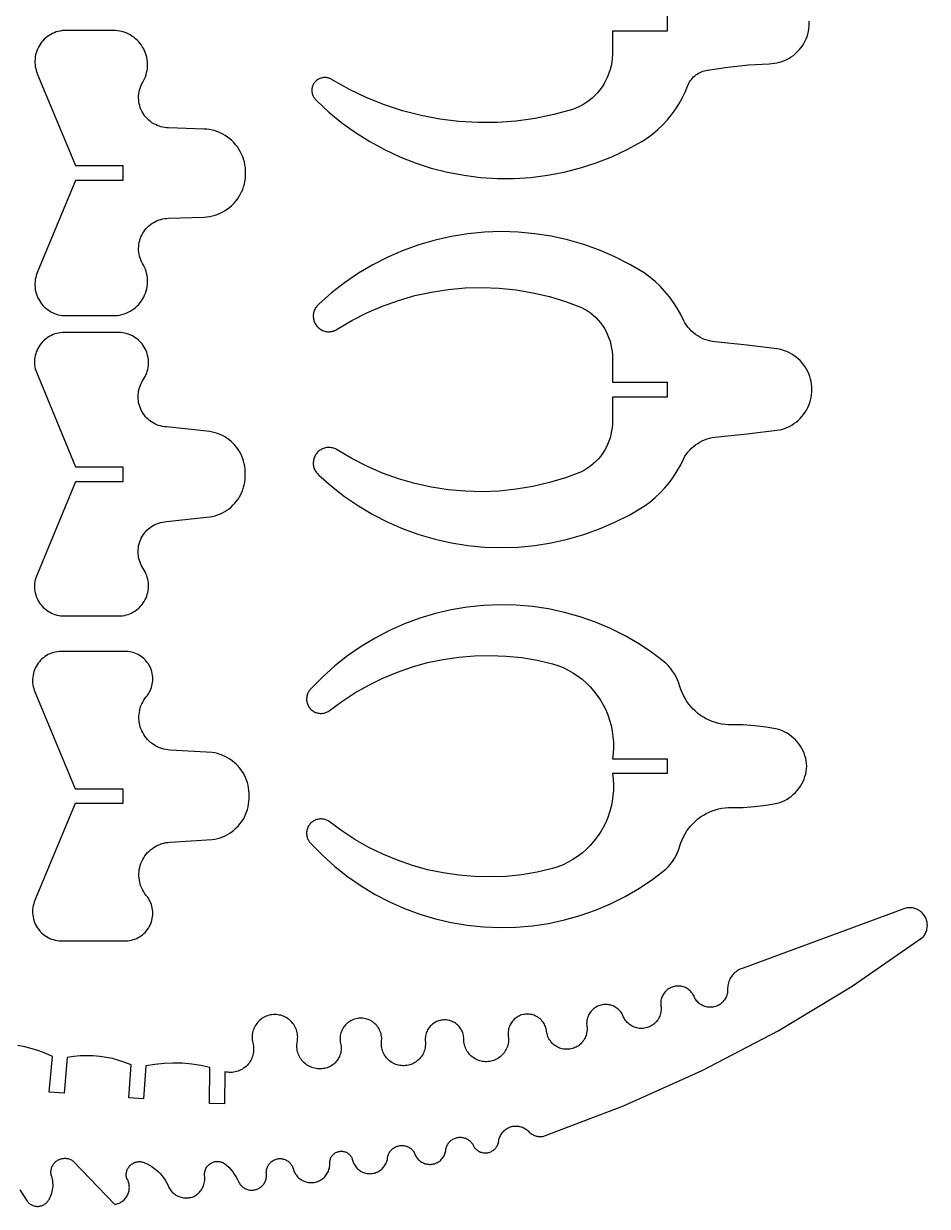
# Model space of a CAD drawing. Extents: x 11 to 463, y 3 to 497.
# Drawn here: x 288.1 to 463, y 3.7 to 232.7 of the extents above; entities that cross this region are included whole.
import ezdxf

# ---------------------------------------------------------------- set-up
doc = ezdxf.new("R2010")
doc.units = 0
doc.layers.add('P7YMWNP7_SVG', color=7, linetype='CONTINUOUS')

msp = doc.modelspace()

# ---------------------------------------------------------------- linework, layer by layer
at = {"layer": 'P7YMWNP7_SVG'}
for points in [[(412.61, 234.08), (412.61, 231.2), (402.02, 231.2), (402.02, 227.4), (402.03, 226.66), (401.99, 225.93), (401.9, 225.2), (401.77, 224.47), (401.59, 223.76), (401.36, 223.06), (401.09, 222.37), (400.78, 221.7), (400.42, 221.06), (400.03, 220.44), (399.6, 219.84), (399.12, 219.27), (398.62, 218.74), (398.08, 218.23), (397.51, 217.77), (396.91, 217.34), (396.29, 216.95), (395.64, 216.6), (394.97, 216.29), (394.28, 216.02), (390.71, 215.04), (387.08, 214.3), (383.41, 213.79), (379.72, 213.52), (376.02, 213.49), (372.32, 213.7), (368.64, 214.15), (365, 214.84), (361.42, 215.76), (357.9, 216.91), (354.46, 218.29), (351.12, 219.89), (347.89, 221.71), (347.76, 221.8), (347.62, 221.89), (347.47, 221.96), (347.32, 222.03), (347.17, 222.09), (347.01, 222.13), (346.85, 222.17), (346.69, 222.2), (346.53, 222.21), (346.37, 222.22), (346.2, 222.21), (346.04, 222.2), (345.88, 222.17), (345.72, 222.13), (345.56, 222.09), (345.41, 222.03), (345.26, 221.96), (345.11, 221.89), (344.97, 221.8), (344.84, 221.71), (344.71, 221.6), (344.59, 221.49), (344.48, 221.37), (344.38, 221.25), (344.28, 221.11), (344.19, 220.98), (344.11, 220.83), (344.04, 220.68), (343.98, 220.53), (343.93, 220.38), (343.9, 220.22), (343.87, 220.06), (343.85, 219.89), (343.84, 219.73), (343.84, 219.57), (343.86, 219.4), (343.88, 219.24), (343.92, 219.08), (343.96, 218.92), (344.02, 218.77), (344.08, 218.62), (344.16, 218.47), (344.24, 218.33), (344.33, 218.2), (344.43, 218.07), (344.54, 217.95), (344.66, 217.83), (344.79, 217.73), (347.16, 215.51), (349.67, 213.45), (352.31, 211.55), (355.05, 209.82), (357.91, 208.26), (360.85, 206.88), (363.87, 205.69), (366.96, 204.7), (370.11, 203.89), (373.3, 203.29), (376.52, 202.89), (379.77, 202.68), (383.01, 202.69), (386.26, 202.89), (389.48, 203.3), (392.67, 203.9), (395.82, 204.71), (398.91, 205.71), (401.93, 206.9), (404.87, 208.28), (407.72, 209.84), (408.79, 210.55), (409.82, 211.32), (410.81, 212.14), (411.74, 213.03), (412.61, 213.97), (413.43, 214.96), (414.19, 216), (414.89, 217.08), (415.52, 218.2), (416.08, 219.36), (416.57, 220.54), (416.69, 220.83), (416.82, 221.1), (416.97, 221.37), (417.14, 221.63), (417.32, 221.87), (417.52, 222.1), (417.73, 222.33), (417.96, 222.53), (418.2, 222.72), (418.45, 222.9), (418.71, 223.06), (418.98, 223.2), (419.26, 223.33), (419.55, 223.43), (419.84, 223.52), (420.14, 223.59), (420.44, 223.64), (424.39, 224.24), (428.37, 224.66), (432.36, 224.9), (432.86, 224.92), (433.37, 224.98), (433.87, 225.06), (434.36, 225.18), (434.84, 225.33), (435.31, 225.51), (435.77, 225.72), (436.22, 225.96), (436.65, 226.23), (437.06, 226.52), (437.45, 226.85), (437.82, 227.19), (438.17, 227.56), (438.49, 227.95), (438.79, 228.36), (439.06, 228.79), (439.3, 229.23), (439.51, 229.69), (439.7, 230.16), (439.85, 230.65), (439.97, 231.14), (440.06, 231.64), (440.12, 232.14), (440.14, 232.64), (440.12, 233.15)], [(287.29, 6.87), (288.74, 4.66), (288.84, 4.53), (288.95, 4.42), (289.07, 4.3), (289.2, 4.2), (289.33, 4.11), (289.47, 4.02), (289.61, 3.94), (289.76, 3.88), (289.91, 3.82), (290.06, 3.77), (290.22, 3.73), (290.38, 3.7), (290.54, 3.69), (290.7, 3.68), (290.87, 3.68), (291.03, 3.69), (291.19, 3.72), (291.35, 3.75), (291.5, 3.8), (291.65, 3.85), (291.8, 3.91), (291.95, 3.99), (292.09, 4.07), (292.22, 4.16), (292.35, 4.26), (292.47, 4.36), (292.59, 4.48), (292.69, 4.6), (292.79, 4.73), (292.88, 4.86), (292.97, 5), (293.04, 5.15), (293.1, 5.3), (293.26, 5.6), (293.39, 5.91), (293.5, 6.23), (293.6, 6.56), (293.67, 6.89), (293.72, 7.23), (293.75, 7.57), (293.75, 7.91), (293.74, 8.25), (293.7, 8.59), (293.64, 8.92), (293.56, 9.25), (293.49, 9.42), (293.44, 9.58), (293.4, 9.75), (293.37, 9.92), (293.35, 10.1), (293.35, 10.27), (293.35, 10.44), (293.36, 10.62), (293.39, 10.79), (293.43, 10.96), (293.48, 11.13), (293.53, 11.29), (293.6, 11.45), (293.68, 11.6), (293.77, 11.75), (293.87, 11.9), (293.98, 12.03), (294.1, 12.16), (294.22, 12.28), (294.35, 12.4), (294.49, 12.5), (294.64, 12.59), (294.79, 12.68), (294.95, 12.75), (295.11, 12.82), (295.27, 12.87), (295.44, 12.92), (295.61, 12.95), (295.79, 12.97), (295.96, 12.98), (296.13, 12.98), (296.31, 12.97), (296.48, 12.94), (296.65, 12.91), (296.82, 12.86), (296.98, 12.81), (297.14, 12.74), (297.3, 12.66), (297.45, 12.58), (297.59, 12.48), (305.7, 4.05), (305.91, 4.09), (306.12, 4.14), (306.32, 4.21), (306.52, 4.29), (306.71, 4.38), (306.9, 4.49), (307.08, 4.6), (307.25, 4.73), (307.42, 4.87), (307.57, 5.02), (307.71, 5.18), (307.85, 5.34), (307.97, 5.52), (308.08, 5.7), (308.18, 5.89), (308.27, 6.08), (308.35, 6.29), (308.41, 6.49), (308.46, 6.7), (308.49, 6.91), (308.51, 7.12), (308.52, 7.34), (308.51, 7.55), (308.5, 7.76), (308.46, 7.98), (308.42, 8.18), (308.36, 8.39), (308.28, 8.59), (308.2, 8.79), (308.1, 8.98), (307.99, 9.16), (307.96, 9.32), (307.93, 9.49), (307.92, 9.65), (307.92, 9.82), (307.92, 9.99), (307.94, 10.15), (307.97, 10.32), (308.01, 10.48), (308.06, 10.63), (308.12, 10.79), (308.19, 10.94), (308.28, 11.09), (308.36, 11.23), (308.46, 11.36), (308.57, 11.49), (308.69, 11.61), (308.81, 11.72), (308.94, 11.82), (309.07, 11.92), (309.22, 12), (309.36, 12.08), (309.52, 12.15), (309.67, 12.2), (309.83, 12.25), (309.99, 12.29), (310.16, 12.31), (310.32, 12.33), (310.49, 12.33), (310.66, 12.33), (310.82, 12.31), (310.99, 12.28), (311.15, 12.24), (311.31, 12.19), (311.46, 12.13), (311.94, 11.91), (312.41, 11.66), (312.86, 11.38), (313.29, 11.08), (313.7, 10.75), (314.1, 10.4), (314.47, 10.02), (314.82, 9.62), (315.14, 9.2), (315.43, 8.76), (315.7, 8.31), (315.95, 7.84), (316.16, 7.35), (316.28, 7.14), (316.41, 6.94), (316.55, 6.74), (316.7, 6.56), (316.87, 6.39), (317.05, 6.22), (317.23, 6.07), (317.43, 5.93), (317.63, 5.81), (317.85, 5.69), (318.07, 5.59), (318.29, 5.51), (318.52, 5.44), (318.76, 5.38), (318.99, 5.34), (319.23, 5.31), (319.47, 5.3), (319.71, 5.31), (319.95, 5.33), (320.19, 5.36), (320.43, 5.41), (320.66, 5.48), (320.89, 5.55), (321.11, 5.65), (321.32, 5.78), (321.53, 5.92), (321.72, 6.07), (321.91, 6.24), (322.08, 6.42), (322.24, 6.61), (322.39, 6.8), (322.53, 7.01), (322.66, 7.23), (322.77, 7.45), (322.86, 7.68), (322.95, 7.92), (323.01, 8.16), (323.06, 8.4), (323.1, 8.65), (323.12, 8.89), (323.13, 9.14), (323.12, 9.39), (323.09, 9.64), (323.08, 9.8), (323.08, 9.96), (323.09, 10.12), (323.11, 10.27), (323.14, 10.43), (323.18, 10.58), (323.23, 10.74), (323.28, 10.88), (323.35, 11.03), (323.43, 11.17), (323.52, 11.3), (323.61, 11.43), (323.71, 11.55), (323.82, 11.67), (323.94, 11.77), (324.06, 11.87), (324.2, 11.97), (324.33, 12.05), (324.47, 12.12), (324.62, 12.19), (324.77, 12.24), (324.92, 12.29), (325.07, 12.33), (325.23, 12.35), (325.39, 12.37), (325.55, 12.38), (325.71, 12.37), (325.87, 12.36), (326.02, 12.33), (326.18, 12.3), (326.33, 12.25), (326.48, 12.2), (326.63, 12.14), (326.77, 12.06), (326.91, 11.98), (327.34, 11.62), (327.75, 11.24), (328.14, 10.83), (328.5, 10.4), (328.83, 9.94), (329.13, 9.47), (329.39, 8.98), (329.63, 8.47), (329.71, 8.3), (329.81, 8.14), (329.91, 7.99), (330.03, 7.84), (330.15, 7.7), (330.28, 7.57), (330.42, 7.45), (330.57, 7.33), (330.72, 7.23), (330.88, 7.14), (331.05, 7.06), (331.22, 6.99), (331.4, 6.93), (331.58, 6.88), (331.76, 6.84), (331.95, 6.82), (332.13, 6.81), (332.32, 6.81), (332.5, 6.82), (332.69, 6.85), (332.87, 6.88), (333.05, 6.93), (333.22, 6.99), (333.4, 7.06), (333.56, 7.14), (333.72, 7.24), (333.88, 7.34), (334.02, 7.45), (334.16, 7.57), (334.3, 7.71), (334.42, 7.84), (334.53, 7.99), (334.64, 8.15), (334.73, 8.31), (334.81, 8.47), (334.88, 8.64), (334.94, 8.82), (334.99, 9), (335.03, 9.18), (335.05, 9.37), (335.07, 9.55), (335.07, 9.74), (335.05, 9.92), (335.04, 10.09), (335.03, 10.26), (335.04, 10.44), (335.05, 10.61), (335.08, 10.78), (335.12, 10.94), (335.17, 11.11), (335.23, 11.27), (335.3, 11.43), (335.38, 11.58), (335.47, 11.72), (335.57, 11.87), (335.67, 12), (335.79, 12.12), (335.91, 12.24), (336.05, 12.35), (336.19, 12.45), (336.33, 12.55), (336.48, 12.63), (336.64, 12.7), (336.8, 12.76), (336.96, 12.82), (337.13, 12.86), (337.3, 12.89), (337.47, 12.91), (337.64, 12.91), (337.81, 12.91), (337.98, 12.9), (338.15, 12.87), (338.32, 12.83), (338.48, 12.79), (338.65, 12.73), (338.8, 12.66), (338.96, 12.58), (339.1, 12.49), (339.24, 12.4), (339.38, 12.29), (339.51, 12.17), (339.63, 12.05), (339.74, 11.92), (339.84, 11.78), (339.93, 11.64), (340.02, 11.49), (340.09, 11.33), (340.16, 11.17), (340.21, 11.01), (340.27, 10.79), (340.35, 10.57), (340.44, 10.35), (340.55, 10.14), (340.67, 9.94), (340.8, 9.75), (340.95, 9.56), (341.1, 9.39), (341.27, 9.23), (341.45, 9.07), (341.63, 8.93), (341.83, 8.8), (342.03, 8.69), (342.24, 8.59), (342.46, 8.5), (342.68, 8.42), (342.91, 8.36), (343.14, 8.32), (343.37, 8.29), (343.6, 8.27), (343.84, 8.27), (344.07, 8.29), (344.3, 8.32), (344.53, 8.37), (344.76, 8.43), (344.98, 8.5), (345.2, 8.59), (345.41, 8.69), (345.61, 8.81), (345.81, 8.94), (345.99, 9.08), (346.17, 9.23), (346.34, 9.4), (346.5, 9.57), (346.64, 9.76), (346.77, 9.95), (346.89, 10.15), (347, 10.36), (347.09, 10.58), (347.16, 10.8), (347.23, 11.02), (347.28, 11.25), (347.31, 11.49), (347.33, 11.72), (347.33, 11.95), (347.32, 12.1), (347.33, 12.24), (347.34, 12.38), (347.36, 12.53), (347.39, 12.67), (347.43, 12.81), (347.48, 12.94), (347.54, 13.07), (347.6, 13.2), (347.68, 13.33), (347.76, 13.45), (347.85, 13.56), (347.95, 13.67), (348.05, 13.77), (348.16, 13.86), (348.27, 13.95), (348.39, 14.03), (348.52, 14.1), (348.65, 14.16), (348.78, 14.21), (348.92, 14.26), (349.06, 14.29), (349.2, 14.32), (349.35, 14.34), (349.49, 14.35), (349.63, 14.35), (349.78, 14.34), (349.92, 14.32), (350.06, 14.29), (350.2, 14.25), (350.34, 14.21), (350.47, 14.15), (350.6, 14.09), (350.72, 14.01), (350.84, 13.93), (350.96, 13.85), (351.07, 13.75), (351.17, 13.65), (351.27, 13.54), (351.35, 13.43), (351.43, 13.31), (351.51, 13.18), (351.57, 13.05), (351.63, 12.92), (351.67, 12.78), (351.71, 12.65), (351.77, 12.43), (351.84, 12.22), (351.93, 12.02), (352.03, 11.82), (352.14, 11.63), (352.27, 11.44), (352.4, 11.27), (352.55, 11.1), (352.7, 10.94), (352.87, 10.79), (353.05, 10.66), (353.23, 10.53), (353.42, 10.42), (353.62, 10.32), (353.82, 10.24), (354.03, 10.16), (354.25, 10.1), (354.47, 10.06), (354.69, 10.02), (354.91, 10.01), (355.13, 10), (355.35, 10.01), (355.57, 10.04), (355.79, 10.08), (356.01, 10.13), (356.22, 10.2), (356.42, 10.28), (356.63, 10.37), (356.82, 10.48), (357.01, 10.6), (357.19, 10.73), (357.36, 10.87), (357.52, 11.02), (357.67, 11.18), (357.81, 11.35), (357.94, 11.53), (358.06, 11.72), (358.17, 11.92), (358.26, 12.12), (358.34, 12.33), (358.41, 12.54), (358.46, 12.76), (358.5, 12.97), (358.52, 13.19), (358.56, 13.37), (358.61, 13.55), (358.67, 13.72), (358.74, 13.88), (358.83, 14.04), (358.92, 14.2), (359.03, 14.35), (359.14, 14.49), (359.26, 14.62), (359.39, 14.75), (359.53, 14.87), (359.68, 14.97), (359.83, 15.07), (359.99, 15.16), (360.15, 15.24), (360.32, 15.3), (360.49, 15.36), (360.67, 15.4), (360.85, 15.44), (361.03, 15.46), (361.21, 15.47), (361.39, 15.46), (361.57, 15.45), (361.75, 15.42), (361.93, 15.38), (362.1, 15.33), (362.27, 15.27), (362.44, 15.2), (362.6, 15.12), (362.76, 15.02), (362.91, 14.92), (363.05, 14.81), (363.18, 14.69), (363.31, 14.56), (363.43, 14.42), (363.54, 14.28), (363.64, 14.12), (363.72, 13.97), (363.79, 13.77), (363.87, 13.59), (363.96, 13.41), (364.07, 13.24), (364.18, 13.07), (364.31, 12.91), (364.44, 12.76), (364.59, 12.62), (364.74, 12.49), (364.9, 12.37), (365.07, 12.26), (365.25, 12.16), (365.43, 12.07), (365.62, 11.99), (365.81, 11.93), (366.01, 11.88), (366.2, 11.84), (366.41, 11.82), (366.61, 11.81), (366.81, 11.81), (367.01, 11.82), (367.21, 11.85), (367.41, 11.89), (367.6, 11.94), (367.8, 12.01), (367.98, 12.09), (368.16, 12.18), (368.34, 12.28), (368.5, 12.39), (368.66, 12.52), (368.82, 12.65), (368.96, 12.79), (369.09, 12.95), (369.21, 13.11), (369.33, 13.28), (369.43, 13.45), (369.52, 13.63), (369.59, 13.82), (369.66, 14.01), (369.71, 14.21), (369.75, 14.4), (369.78, 14.6), (369.79, 14.81), (369.83, 14.98), (369.89, 15.16), (369.95, 15.33), (370.03, 15.49), (370.12, 15.66), (370.22, 15.81), (370.32, 15.96), (370.44, 16.1), (370.57, 16.23), (370.7, 16.36), (370.84, 16.47), (370.99, 16.58), (371.15, 16.68), (371.31, 16.76), (371.48, 16.84), (371.65, 16.9), (371.82, 16.96), (372, 17), (372.18, 17.03), (372.36, 17.05), (372.55, 17.05), (372.73, 17.05), (372.91, 17.03), (373.09, 17), (373.27, 16.96), (373.45, 16.91), (373.62, 16.85), (373.79, 16.78), (373.95, 16.69), (374.11, 16.6), (374.26, 16.49), (374.4, 16.38), (374.54, 16.26), (374.66, 16.12), (374.78, 15.99), (374.89, 15.84), (374.99, 15.69), (375.06, 15.53), (375.13, 15.38), (375.22, 15.23), (375.31, 15.1), (375.42, 14.96), (375.53, 14.84), (375.65, 14.72), (375.78, 14.61), (375.91, 14.51), (376.05, 14.41), (376.2, 14.33), (376.35, 14.26), (376.51, 14.19), (376.67, 14.14), (376.83, 14.09), (376.99, 14.06), (377.16, 14.04), (377.33, 14.02), (377.5, 14.02), (377.67, 14.03), (377.83, 14.06), (378, 14.09), (378.16, 14.13), (378.32, 14.18), (378.48, 14.24), (378.63, 14.32), (378.78, 14.4), (378.92, 14.49), (379.06, 14.59), (379.18, 14.7), (379.31, 14.82), (379.42, 14.94), (379.53, 15.07), (379.62, 15.21), (379.71, 15.35), (379.79, 15.5), (379.86, 15.66), (379.92, 15.81), (379.96, 15.98), (380, 16.14), (380.03, 16.36), (380.07, 16.58), (380.12, 16.79), (380.19, 17), (380.27, 17.2), (380.37, 17.4), (380.47, 17.59), (380.59, 17.78), (380.72, 17.96), (380.87, 18.12), (381.02, 18.28), (381.18, 18.43), (381.36, 18.57), (381.54, 18.69), (381.73, 18.8), (381.92, 18.91), (382.13, 18.99), (382.33, 19.07), (382.54, 19.13), (382.76, 19.17), (382.98, 19.21), (383.2, 19.23), (383.42, 19.23), (383.64, 19.22), (383.86, 19.19), (384.07, 19.15), (384.29, 19.1), (384.5, 19.04), (384.7, 18.95), (384.9, 18.86), (385.09, 18.75), (385.28, 18.64), (385.46, 18.51), (385.63, 18.36), (385.79, 18.21), (385.93, 18.05), (386.09, 17.92), (386.25, 17.79), (386.41, 17.68), (386.59, 17.58), (386.77, 17.49), (386.96, 17.41), (387.15, 17.34), (387.34, 17.28), (387.54, 17.24), (387.74, 17.21), (387.94, 17.19), (388.14, 17.19), (388.35, 17.19), (388.55, 17.21), (404.15, 23.11), (419.37, 29.95), (434.14, 37.69), (448.42, 46.33), (462.14, 55.82), (462.28, 55.99), (462.41, 56.16), (462.52, 56.35), (462.63, 56.54), (462.72, 56.74), (462.8, 56.95), (462.86, 57.16), (462.91, 57.37), (462.95, 57.59), (462.98, 57.81), (462.99, 58.03), (462.98, 58.25), (462.96, 58.47), (462.93, 58.68), (462.89, 58.9), (462.83, 59.11), (462.75, 59.32), (462.67, 59.52), (462.57, 59.72), (462.45, 59.91), (462.33, 60.09), (462.2, 60.26), (462.05, 60.43), (461.89, 60.58), (461.73, 60.72), (461.55, 60.86), (461.37, 60.98), (461.18, 61.09), (460.98, 61.19), (460.78, 61.27), (460.57, 61.34), (460.36, 61.4), (460.14, 61.45), (459.93, 61.48), (459.71, 61.49), (459.49, 61.5), (459.27, 61.48), (459.05, 61.46), (458.83, 61.42), (458.62, 61.36), (458.41, 61.3), (427.36, 49.82), (427.11, 49.74), (426.86, 49.64), (426.62, 49.53), (426.39, 49.4), (426.17, 49.26), (425.95, 49.11), (425.75, 48.94), (425.56, 48.76), (425.38, 48.57), (425.21, 48.36), (425.05, 48.15), (424.91, 47.93), (424.78, 47.7), (424.67, 47.46), (424.58, 47.21), (424.49, 46.96), (424.43, 46.71), (424.38, 46.45), (424.35, 46.19), (424.33, 45.92), (424.33, 45.66), (424.33, 45.44), (424.31, 45.22), (424.28, 45.01), (424.24, 44.79), (424.18, 44.58), (424.11, 44.38), (424.02, 44.17), (423.92, 43.98), (423.81, 43.79), (423.69, 43.61), (423.56, 43.44), (423.41, 43.27), (423.26, 43.12), (423.09, 42.98), (422.92, 42.84), (422.74, 42.72), (422.55, 42.61), (422.35, 42.52), (422.15, 42.43), (421.95, 42.36), (421.73, 42.31), (421.52, 42.26), (421.3, 42.23), (421.09, 42.22), (420.87, 42.22), (420.65, 42.23), (420.43, 42.26), (420.22, 42.3), (420.01, 42.35), (419.8, 42.42), (419.6, 42.5), (419.4, 42.6), (419.21, 42.7), (419.03, 42.82), (418.85, 42.95), (418.69, 43.09), (418.53, 43.25), (418.38, 43.41), (418.25, 43.58), (418.12, 43.76), (418.01, 43.95), (417.91, 44.14), (417.82, 44.34), (417.73, 44.54), (417.62, 44.73), (417.5, 44.91), (417.36, 45.08), (417.22, 45.25), (417.06, 45.41), (416.9, 45.55), (416.73, 45.69), (416.54, 45.81), (416.36, 45.92), (416.16, 46.02), (415.96, 46.1), (415.75, 46.17), (415.54, 46.23), (415.32, 46.28), (415.11, 46.31), (414.89, 46.32), (414.67, 46.33), (414.45, 46.31), (414.23, 46.29), (414.01, 46.25), (413.8, 46.19), (413.59, 46.12), (413.39, 46.04), (413.19, 45.95), (413, 45.84), (412.82, 45.72), (412.64, 45.59), (412.47, 45.44), (412.32, 45.29), (412.17, 45.13), (412.03, 44.95), (411.91, 44.77), (411.8, 44.58), (411.7, 44.39), (411.61, 44.19), (411.54, 43.98), (411.48, 43.77), (411.43, 43.55), (411.4, 43.34), (411.38, 43.12), (411.38, 42.9), (411.39, 42.68), (411.42, 42.46), (411.44, 42.22), (411.45, 41.97), (411.45, 41.72), (411.43, 41.48), (411.39, 41.24), (411.34, 41), (411.27, 40.76), (411.19, 40.53), (411.09, 40.3), (410.98, 40.08), (410.85, 39.87), (410.71, 39.67), (410.56, 39.48), (410.39, 39.29), (410.22, 39.12), (410.03, 38.96), (409.83, 38.81), (409.63, 38.68), (409.41, 38.56), (409.19, 38.45), (408.96, 38.35), (408.73, 38.28), (408.49, 38.21), (408.25, 38.17), (408.01, 38.14), (407.76, 38.12), (407.52, 38.12), (407.27, 38.14), (407.03, 38.17), (406.78, 38.22), (406.55, 38.28), (406.31, 38.36), (406.09, 38.45), (405.86, 38.56), (405.65, 38.68), (405.44, 38.81), (405.25, 38.96), (405.06, 39.12), (404.89, 39.3), (404.72, 39.48), (404.57, 39.67), (404.43, 39.88), (404.3, 40.09), (404.19, 40.31), (404.11, 40.53), (404.01, 40.74), (403.89, 40.95), (403.77, 41.15), (403.63, 41.34), (403.48, 41.52), (403.31, 41.69), (403.14, 41.85), (402.96, 42), (402.77, 42.14), (402.57, 42.26), (402.36, 42.37), (402.14, 42.47), (401.92, 42.56), (401.7, 42.63), (401.47, 42.68), (401.23, 42.72), (401, 42.75), (400.76, 42.76), (400.53, 42.75), (400.29, 42.73), (400.06, 42.7), (399.83, 42.65), (399.6, 42.58), (399.38, 42.5), (399.16, 42.41), (398.95, 42.3), (398.75, 42.18), (398.55, 42.05), (398.37, 41.9), (398.19, 41.75), (398.02, 41.58), (397.87, 41.4), (397.73, 41.21), (397.6, 41.02), (397.48, 40.81), (397.37, 40.6), (397.28, 40.38), (397.21, 40.16), (397.14, 39.93), (397.1, 39.7), (397.06, 39.47), (397.05, 39.23), (397.04, 39), (397.06, 38.76), (397.08, 38.53), (397.11, 38.27), (397.12, 38.02), (397.11, 37.77), (397.08, 37.51), (397.04, 37.26), (396.99, 37.02), (396.92, 36.77), (396.83, 36.54), (396.73, 36.31), (396.61, 36.08), (396.48, 35.86), (396.33, 35.66), (396.18, 35.46), (396, 35.27), (395.82, 35.1), (395.63, 34.93), (395.43, 34.78), (395.21, 34.64), (394.99, 34.52), (394.76, 34.41), (394.53, 34.32), (394.29, 34.24), (394.04, 34.17), (393.79, 34.13), (393.54, 34.1), (393.29, 34.08), (393.04, 34.08), (392.78, 34.1), (392.53, 34.13), (392.28, 34.18), (392.04, 34.25), (391.8, 34.33), (391.57, 34.43), (391.34, 34.54), (391.12, 34.66), (390.91, 34.8), (390.71, 34.96), (390.51, 35.12), (390.33, 35.3), (390.17, 35.49), (390.01, 35.69), (389.87, 35.9), (389.74, 36.11), (389.62, 36.34), (389.52, 36.57), (389.44, 36.81), (389.37, 37.06), (389.31, 37.3), (389.28, 37.55), (389.24, 37.79), (389.19, 38.03), (389.13, 38.27), (389.05, 38.5), (388.96, 38.72), (388.85, 38.94), (388.72, 39.15), (388.59, 39.35), (388.44, 39.54), (388.28, 39.72), (388.11, 39.89), (387.92, 40.05), (387.73, 40.2), (387.53, 40.34), (387.32, 40.46), (387.1, 40.56), (386.87, 40.66), (386.64, 40.73), (386.41, 40.8), (386.17, 40.84), (385.93, 40.87), (385.69, 40.89), (385.44, 40.89), (385.2, 40.87), (384.96, 40.84), (384.72, 40.8), (384.49, 40.73), (384.25, 40.66), (384.03, 40.56), (383.81, 40.46), (383.6, 40.33), (383.4, 40.2), (383.21, 40.05), (383.02, 39.89), (382.85, 39.72), (382.69, 39.54), (382.54, 39.35), (382.4, 39.15), (382.28, 38.94), (382.17, 38.72), (382.08, 38.49), (382, 38.27), (381.93, 38.03), (381.89, 37.79), (381.85, 37.55), (381.83, 37.31), (381.83, 37.07), (381.84, 36.82), (381.87, 36.58), (381.9, 36.3), (381.91, 36.03), (381.91, 35.75), (381.88, 35.47), (381.84, 35.19), (381.78, 34.92), (381.7, 34.65), (381.6, 34.39), (381.49, 34.14), (381.36, 33.89), (381.22, 33.65), (381.06, 33.42), (380.89, 33.2), (380.7, 32.99), (380.5, 32.8), (380.29, 32.62), (380.06, 32.45), (379.83, 32.3), (379.59, 32.16), (379.33, 32.04), (379.08, 31.94), (378.81, 31.85), (378.54, 31.78), (378.27, 31.73), (377.99, 31.69), (377.71, 31.68), (377.43, 31.68), (377.15, 31.69), (376.88, 31.73), (376.6, 31.79), (376.33, 31.86), (376.07, 31.95), (375.81, 32.06), (375.56, 32.18), (375.32, 32.32), (375.09, 32.47), (374.86, 32.64), (374.65, 32.82), (374.45, 33.02), (374.27, 33.23), (374.1, 33.45), (373.94, 33.68), (373.8, 33.92), (373.67, 34.17), (373.56, 34.42), (373.47, 34.69), (373.39, 34.96), (373.33, 35.23), (373.29, 35.5), (373.27, 35.78), (373.27, 36.06), (373.26, 36.3), (373.23, 36.54), (373.19, 36.78), (373.14, 37.01), (373.07, 37.24), (372.98, 37.46), (372.88, 37.68), (372.77, 37.89), (372.65, 38.1), (372.51, 38.29), (372.36, 38.48), (372.19, 38.66), (372.02, 38.82), (371.84, 38.98), (371.64, 39.12), (371.44, 39.25), (371.23, 39.36), (371.02, 39.46), (370.79, 39.55), (370.56, 39.63), (370.33, 39.69), (370.1, 39.73), (369.86, 39.76), (369.62, 39.77), (369.38, 39.77), (369.14, 39.75), (368.9, 39.72), (368.67, 39.67), (368.44, 39.61), (368.21, 39.53), (367.99, 39.44), (367.77, 39.33), (367.56, 39.21), (367.37, 39.08), (367.17, 38.94), (366.99, 38.78), (366.82, 38.61), (366.66, 38.43), (366.52, 38.24), (366.38, 38.04), (366.26, 37.84), (366.15, 37.62), (366.05, 37.4), (365.97, 37.18), (365.91, 36.95), (365.86, 36.71), (365.82, 36.48), (365.8, 36.24), (365.79, 36), (365.8, 35.76), (365.83, 35.48), (365.84, 35.21), (365.84, 34.93), (365.81, 34.66), (365.77, 34.39), (365.71, 34.12), (365.64, 33.85), (365.55, 33.6), (365.44, 33.34), (365.31, 33.1), (365.17, 32.86), (365.01, 32.64), (364.84, 32.42), (364.66, 32.21), (364.46, 32.02), (364.25, 31.84), (364.03, 31.68), (363.8, 31.53), (363.56, 31.39), (363.32, 31.27), (363.06, 31.17), (362.8, 31.08), (362.53, 31.01), (362.26, 30.95), (361.99, 30.92), (361.72, 30.9), (361.44, 30.9), (361.17, 30.92), (360.89, 30.95), (360.62, 31.01), (360.36, 31.08), (360.1, 31.16), (359.84, 31.27), (359.59, 31.39), (359.35, 31.52), (359.12, 31.67), (358.9, 31.84), (358.69, 32.02), (358.5, 32.21), (358.31, 32.42), (358.14, 32.63), (357.99, 32.86), (357.85, 33.1), (357.72, 33.34), (357.61, 33.59), (357.52, 33.85), (357.44, 34.12), (357.38, 34.38), (357.34, 34.66), (357.32, 34.93), (357.31, 35.21), (357.32, 35.48), (357.35, 35.76), (357.36, 36.02), (357.36, 36.28), (357.33, 36.54), (357.29, 36.8), (357.24, 37.05), (357.17, 37.3), (357.08, 37.55), (356.97, 37.79), (356.86, 38.02), (356.72, 38.25), (356.57, 38.46), (356.41, 38.67), (356.24, 38.86), (356.05, 39.04), (355.85, 39.21), (355.64, 39.37), (355.42, 39.51), (355.19, 39.64), (354.96, 39.76), (354.72, 39.85), (354.47, 39.93), (354.21, 40), (353.96, 40.05), (353.7, 40.08), (353.44, 40.1), (353.17, 40.1), (352.91, 40.08), (352.65, 40.04), (352.4, 39.99), (352.15, 39.92), (351.9, 39.84), (351.66, 39.74), (351.42, 39.62), (351.2, 39.49), (350.98, 39.35), (350.77, 39.19), (350.58, 39.01), (350.39, 38.83), (350.22, 38.63), (350.06, 38.43), (349.91, 38.21), (349.78, 37.98), (349.66, 37.75), (349.56, 37.51), (349.48, 37.26), (349.41, 37.01), (349.35, 36.75), (349.32, 36.49), (349.3, 36.23), (349.3, 35.97), (349.31, 35.71), (349.34, 35.45), (349.41, 35.21), (349.46, 34.95), (349.5, 34.7), (349.52, 34.45), (349.52, 34.19), (349.5, 33.93), (349.47, 33.68), (349.43, 33.43), (349.36, 33.18), (349.29, 32.94), (349.19, 32.7), (349.08, 32.47), (348.96, 32.24), (348.82, 32.03), (348.67, 31.82), (348.5, 31.63), (348.33, 31.44), (348.14, 31.27), (347.94, 31.11), (347.73, 30.96), (347.51, 30.83), (347.28, 30.71), (347.05, 30.6), (346.81, 30.51), (346.56, 30.44), (346.31, 30.38), (346.06, 30.34), (345.81, 30.32), (345.52, 30.3), (345.24, 30.3), (344.95, 30.32), (344.67, 30.35), (344.39, 30.4), (344.11, 30.48), (343.84, 30.57), (343.58, 30.67), (343.32, 30.8), (343.07, 30.94), (342.83, 31.09), (342.61, 31.26), (342.39, 31.45), (342.19, 31.65), (341.99, 31.86), (341.82, 32.08), (341.65, 32.31), (341.51, 32.56), (341.38, 32.81), (341.26, 33.07), (341.17, 33.34), (341.09, 33.61), (341.02, 33.89), (340.98, 34.17), (340.96, 34.46), (340.95, 34.74), (340.96, 35.03), (340.99, 35.31), (341.04, 35.59), (341.08, 35.88), (341.1, 36.16), (341.11, 36.45), (341.1, 36.73), (341.06, 37.02), (341.01, 37.3), (340.95, 37.58), (340.86, 37.85), (340.76, 38.12), (340.64, 38.38), (340.5, 38.63), (340.35, 38.87), (340.18, 39.1), (339.99, 39.32), (339.8, 39.53), (339.59, 39.73), (339.36, 39.91), (339.13, 40.07), (338.89, 40.22), (338.63, 40.36), (338.37, 40.48), (338.1, 40.58), (337.83, 40.66), (337.55, 40.72), (337.27, 40.77), (336.98, 40.8), (336.7, 40.81), (336.41, 40.8), (336.13, 40.77), (335.84, 40.73), (335.56, 40.66), (335.29, 40.58), (335.02, 40.48), (334.76, 40.36), (334.51, 40.23), (334.26, 40.08), (334.03, 39.92), (333.8, 39.74), (333.59, 39.54), (333.4, 39.33), (333.21, 39.11), (333.04, 38.88), (332.89, 38.64), (332.75, 38.39), (332.63, 38.13), (332.53, 37.86), (332.44, 37.59), (332.37, 37.31), (332.32, 37.03), (332.29, 36.75), (332.27, 36.46), (332.28, 36.17), (332.3, 35.89), (332.34, 35.61), (332.4, 35.33), (332.47, 35.04), (332.53, 34.75), (332.56, 34.46), (332.57, 34.16), (332.57, 33.87), (332.55, 33.58), (332.5, 33.29), (332.44, 33), (332.36, 32.72), (332.26, 32.44), (332.14, 32.17), (332.01, 31.91), (331.86, 31.66), (331.69, 31.41), (331.51, 31.18), (331.31, 30.97), (331.1, 30.76), (330.87, 30.57), (330.64, 30.4), (330.39, 30.24), (330.13, 30.09), (329.87, 29.97), (329.59, 29.86), (329.31, 29.77), (329.03, 29.7), (328.74, 29.65), (328.45, 29.61), (328.15, 29.6), (327.86, 29.6), (327.57, 29.63), (327.28, 29.67), (326.99, 29.73), (326.93, 23.55), (324.05, 23.58), (324.11, 30.58), (322.36, 30.95), (320.59, 31.22), (318.82, 31.37), (317.03, 31.41), (315.25, 31.33), (313.47, 31.15), (311.71, 30.85), (311.26, 24.49), (308.39, 24.69), (308.84, 31.06), (307.67, 31.53), (306.47, 31.94), (305.26, 32.27), (304.02, 32.52), (302.78, 32.71), (301.52, 32.81), (300.26, 32.84), (299, 32.8), (297.75, 32.68), (296.5, 32.48), (295.87, 25.57), (292.99, 25.8), (293.63, 32.71), (292.34, 33.28), (291.02, 33.78), (289.68, 34.2), (288.31, 34.53), (286.93, 34.79)]]:
    msp.add_lwpolyline(points, dxfattribs=at)
for points in [[(324.59, 195.44), (325.11, 195.58), (325.62, 195.76), (326.12, 195.97), (326.6, 196.21), (327.07, 196.48), (327.52, 196.78), (327.95, 197.1), (328.35, 197.46), (328.74, 197.84), (329.09, 198.24), (329.43, 198.67), (329.73, 199.12), (330, 199.58), (330.25, 200.07), (330.46, 200.56), (330.64, 201.07), (330.79, 201.59), (330.9, 202.12), (330.98, 202.65), (331.02, 203.19), (331.03, 203.73), (331.02, 204.27), (330.98, 204.81), (330.9, 205.34), (330.79, 205.87), (330.64, 206.39), (330.46, 206.9), (330.25, 207.4), (330, 207.88), (329.73, 208.34), (329.43, 208.79), (329.09, 209.22), (328.74, 209.62), (328.35, 210), (327.95, 210.36), (327.52, 210.69), (327.07, 210.99), (326.6, 211.26), (326.12, 211.5), (325.62, 211.71), (325.11, 211.88), (324.59, 212.02), (324.06, 212.13), (323.53, 212.21), (322.99, 212.25), (316.12, 212.5), (315.74, 212.51), (315.37, 212.55), (314.99, 212.61), (314.62, 212.7), (314.26, 212.81), (313.91, 212.95), (313.56, 213.1), (313.23, 213.28), (312.9, 213.48), (312.59, 213.7), (312.3, 213.94), (312.02, 214.2), (311.76, 214.48), (311.52, 214.77), (311.3, 215.08), (311.1, 215.4), (310.92, 215.74), (310.76, 216.08), (310.63, 216.44), (310.52, 216.8), (310.43, 217.17), (310.37, 217.54), (310.33, 217.92), (310.31, 218.3), (310.32, 218.68), (310.36, 219.06), (310.42, 219.43), (310.5, 219.8), (310.61, 220.17), (310.74, 220.52), (310.89, 220.87), (311.07, 221.21), (311.28, 221.58), (311.47, 221.96), (311.63, 222.36), (311.76, 222.76), (311.87, 223.18), (311.96, 223.6), (312.01, 224.02), (312.04, 224.45), (312.04, 224.87), (312.02, 225.3), (311.96, 225.72), (311.88, 226.14), (311.78, 226.56), (311.64, 226.96), (311.48, 227.36), (311.3, 227.75), (311.09, 228.12), (310.86, 228.48), (310.6, 228.82), (310.33, 229.15), (310.03, 229.45), (309.72, 229.74), (309.38, 230.01), (309.03, 230.26), (308.67, 230.48), (308.29, 230.68), (307.9, 230.85), (307.5, 231), (307.09, 231.12), (306.67, 231.22), (306.25, 231.29), (305.83, 231.33), (305.4, 231.34), (296.27, 231.34), (295.88, 231.33), (295.49, 231.3), (295.11, 231.23), (294.73, 231.15), (294.36, 231.04), (294, 230.9), (293.64, 230.75), (293.3, 230.57), (292.97, 230.37), (292.65, 230.14), (292.34, 229.9), (292.06, 229.64), (291.79, 229.36), (291.54, 229.06), (291.31, 228.75), (291.1, 228.43), (290.91, 228.09), (290.74, 227.74), (290.6, 227.38), (290.48, 227.01), (290.38, 226.64), (290.31, 226.25), (290.26, 225.87), (290.24, 225.48), (290.24, 225.09), (290.27, 224.71), (290.32, 224.32), (290.39, 223.94), (290.5, 223.57), (290.62, 223.2), (290.77, 222.84), (298.09, 205.17), (307.24, 205.17), (307.24, 202.29), (298.09, 202.29), (290.77, 184.62), (290.62, 184.26), (290.5, 183.89), (290.39, 183.52), (290.32, 183.14), (290.27, 182.75), (290.24, 182.37), (290.24, 181.98), (290.26, 181.59), (290.31, 181.21), (290.38, 180.83), (290.48, 180.45), (290.6, 180.08), (290.74, 179.72), (290.91, 179.37), (291.1, 179.03), (291.31, 178.71), (291.54, 178.4), (291.79, 178.1), (292.06, 177.82), (292.34, 177.56), (292.65, 177.32), (292.97, 177.1), (293.3, 176.89), (293.64, 176.71), (294, 176.56), (294.36, 176.42), (294.73, 176.31), (295.11, 176.23), (295.49, 176.17), (295.88, 176.13), (296.27, 176.12), (305.4, 176.12), (305.83, 176.13), (306.25, 176.17), (306.67, 176.24), (307.09, 176.34), (307.5, 176.46), (307.9, 176.61), (308.29, 176.78), (308.67, 176.98), (309.03, 177.21), (309.38, 177.45), (309.72, 177.72), (310.03, 178.01), (310.33, 178.31), (310.6, 178.64), (310.86, 178.98), (311.09, 179.34), (311.3, 179.72), (311.48, 180.1), (311.64, 180.5), (311.78, 180.9), (311.88, 181.32), (311.96, 181.74), (312.02, 182.16), (312.04, 182.59), (312.04, 183.02), (312.01, 183.44), (311.96, 183.87), (311.87, 184.28), (311.76, 184.7), (311.63, 185.1), (311.47, 185.5), (311.28, 185.88), (311.07, 186.25), (310.89, 186.59), (310.74, 186.94), (310.61, 187.29), (310.5, 187.66), (310.42, 188.03), (310.36, 188.4), (310.32, 188.78), (310.31, 189.16), (310.33, 189.54), (310.37, 189.92), (310.43, 190.29), (310.52, 190.66), (310.63, 191.02), (310.76, 191.38), (310.92, 191.72), (311.1, 192.06), (311.3, 192.38), (311.52, 192.69), (311.76, 192.98), (312.02, 193.26), (312.3, 193.52), (312.59, 193.76), (312.9, 193.98), (313.23, 194.18), (313.56, 194.36), (313.91, 194.52), (314.26, 194.65), (314.62, 194.76), (314.99, 194.85), (315.37, 194.91), (315.74, 194.95), (316.12, 194.97), (322.99, 195.21), (323.53, 195.25), (324.06, 195.33)], [(346.88, 150.59), (346.68, 150.57), (346.49, 150.53), (346.29, 150.48), (346.11, 150.42), (345.92, 150.34), (345.74, 150.26), (345.57, 150.16), (345.41, 150.05), (345.25, 149.93), (345.1, 149.8), (344.96, 149.67), (344.82, 149.52), (344.7, 149.36), (344.59, 149.2), (344.49, 149.03), (344.4, 148.85), (344.32, 148.67), (344.26, 148.48), (344.2, 148.29), (344.16, 148.1), (344.14, 147.9), (344.12, 147.7), (344.12, 147.5), (344.13, 147.31), (344.15, 147.11), (344.19, 146.91), (344.24, 146.72), (344.3, 146.53), (344.38, 146.35), (344.46, 146.17), (344.56, 146), (344.67, 145.83), (344.79, 145.68), (344.92, 145.53), (345.06, 145.38), (345.2, 145.25), (347.63, 143.1), (350.19, 141.12), (352.87, 139.29), (355.66, 137.64), (358.55, 136.16), (361.52, 134.87), (364.57, 133.77), (367.69, 132.86), (370.85, 132.15), (374.05, 131.64), (377.28, 131.33), (380.52, 131.23), (383.76, 131.32), (386.99, 131.62), (390.19, 132.13), (393.36, 132.83), (396.47, 133.73), (399.52, 134.83), (402.5, 136.11), (405.39, 137.58), (408.19, 139.22), (409.27, 140.02), (410.3, 140.89), (411.28, 141.82), (412.2, 142.8), (413.06, 143.84), (413.86, 144.93), (414.58, 146.07), (415.24, 147.25), (415.82, 148.46), (416.07, 148.9), (416.35, 149.32), (416.65, 149.72), (416.98, 150.1), (417.34, 150.46), (417.71, 150.8), (418.11, 151.11), (418.53, 151.4), (418.96, 151.65), (419.41, 151.88), (419.87, 152.09), (420.34, 152.26), (420.83, 152.4), (421.32, 152.51), (421.82, 152.59), (428.09, 153.22), (434.34, 153.99), (434.84, 154.11), (435.33, 154.27), (435.81, 154.46), (436.28, 154.68), (436.73, 154.93), (437.16, 155.21), (437.58, 155.52), (437.98, 155.85), (438.35, 156.21), (438.7, 156.59), (439.02, 156.99), (439.32, 157.41), (439.59, 157.85), (439.83, 158.31), (440.04, 158.78), (440.22, 159.27), (440.37, 159.76), (440.49, 160.27), (440.57, 160.78), (440.62, 161.29), (440.64, 161.81), (440.62, 162.32), (440.57, 162.84), (440.49, 163.35), (440.37, 163.85), (440.22, 164.35), (440.04, 164.83), (439.83, 165.3), (439.59, 165.76), (439.32, 166.2), (439.02, 166.62), (438.7, 167.02), (438.35, 167.41), (437.98, 167.76), (437.58, 168.1), (437.16, 168.4), (436.73, 168.68), (436.28, 168.93), (435.81, 169.15), (435.33, 169.34), (434.84, 169.5), (434.34, 169.63), (428.09, 170.4), (421.82, 171.03), (421.32, 171.11), (420.83, 171.22), (420.34, 171.36), (419.87, 171.53), (419.41, 171.73), (418.96, 171.96), (418.53, 172.22), (418.11, 172.5), (417.71, 172.82), (417.34, 173.15), (416.98, 173.51), (416.65, 173.89), (416.35, 174.29), (416.07, 174.72), (415.82, 175.15), (415.24, 176.37), (414.58, 177.55), (413.86, 178.68), (413.06, 179.77), (412.2, 180.81), (411.28, 181.8), (410.3, 182.72), (409.27, 183.59), (408.19, 184.39), (405.39, 186.04), (402.5, 187.5), (399.52, 188.79), (396.47, 189.88), (393.36, 190.78), (390.19, 191.49), (386.99, 191.99), (383.76, 192.29), (380.52, 192.39), (377.28, 192.28), (374.05, 191.97), (370.85, 191.46), (367.69, 190.75), (364.57, 189.84), (361.52, 188.74), (358.55, 187.45), (355.66, 185.98), (352.87, 184.32), (350.19, 182.5), (347.63, 180.51), (345.2, 178.36), (345.06, 178.23), (344.92, 178.09), (344.79, 177.94), (344.67, 177.78), (344.56, 177.61), (344.46, 177.44), (344.38, 177.26), (344.3, 177.08), (344.24, 176.89), (344.19, 176.7), (344.15, 176.5), (344.13, 176.31), (344.12, 176.11), (344.12, 175.91), (344.14, 175.71), (344.16, 175.52), (344.2, 175.32), (344.26, 175.13), (344.32, 174.95), (344.4, 174.76), (344.49, 174.59), (344.59, 174.42), (344.7, 174.25), (344.82, 174.1), (344.96, 173.95), (345.1, 173.81), (345.25, 173.68), (345.41, 173.56), (345.57, 173.45), (345.74, 173.36), (345.92, 173.27), (346.11, 173.19), (346.29, 173.13), (346.49, 173.08), (346.68, 173.05), (346.88, 173.02), (347.08, 173.01), (347.27, 173.01), (347.47, 173.03), (347.67, 173.06), (347.86, 173.1), (348.05, 173.15), (348.24, 173.22), (348.42, 173.29), (348.6, 173.38), (348.77, 173.48), (351.6, 175.17), (354.52, 176.66), (357.54, 177.97), (360.64, 179.08), (363.8, 180), (367.01, 180.7), (370.26, 181.21), (373.53, 181.5), (376.82, 181.58), (380.11, 181.46), (383.38, 181.12), (386.62, 180.57), (389.82, 179.82), (392.97, 178.87), (396.05, 177.71), (396.65, 177.39), (397.22, 177.03), (397.77, 176.64), (398.3, 176.21), (398.8, 175.75), (399.27, 175.26), (399.7, 174.74), (400.11, 174.19), (400.47, 173.62), (400.81, 173.03), (401.1, 172.42), (401.36, 171.79), (401.57, 171.15), (401.75, 170.49), (401.88, 169.83), (401.97, 169.16), (402.02, 168.48), (402.02, 167.8), (402.02, 163.25), (412.61, 163.25), (412.61, 160.37), (402.02, 160.37), (402.02, 155.82), (402.02, 155.14), (401.97, 154.46), (401.88, 153.79), (401.75, 153.12), (401.57, 152.47), (401.36, 151.83), (401.1, 151.2), (400.81, 150.58), (400.47, 149.99), (400.11, 149.42), (399.7, 148.88), (399.27, 148.36), (398.8, 147.87), (398.3, 147.41), (397.77, 146.98), (397.22, 146.58), (396.65, 146.23), (396.05, 145.9), (392.97, 144.75), (389.82, 143.8), (386.62, 143.04), (383.38, 142.5), (380.11, 142.16), (376.82, 142.03), (373.53, 142.12), (370.26, 142.41), (367.01, 142.91), (363.8, 143.62), (360.64, 144.53), (357.54, 145.65), (354.52, 146.95), (351.6, 148.45), (348.77, 150.13), (348.6, 150.23), (348.42, 150.32), (348.24, 150.4), (348.05, 150.47), (347.86, 150.52), (347.67, 150.56), (347.47, 150.59), (347.27, 150.6), (347.08, 150.61)], [(314.54, 136.07), (314.92, 136.16), (315.3, 136.22), (315.68, 136.26), (324.1, 137.17), (324.6, 137.26), (325.1, 137.39), (325.58, 137.54), (326.06, 137.72), (326.52, 137.94), (326.97, 138.18), (327.4, 138.45), (327.82, 138.75), (328.21, 139.07), (328.58, 139.42), (328.93, 139.79), (329.26, 140.18), (329.56, 140.6), (329.83, 141.03), (330.08, 141.47), (330.3, 141.94), (330.48, 142.41), (330.64, 142.9), (330.76, 143.39), (330.86, 143.89), (330.92, 144.4), (330.95, 144.91), (330.94, 145.42), (330.95, 145.93), (330.92, 146.44), (330.86, 146.95), (330.76, 147.45), (330.64, 147.94), (330.48, 148.43), (330.3, 148.9), (330.08, 149.36), (329.83, 149.81), (329.56, 150.24), (329.26, 150.66), (328.93, 151.05), (328.58, 151.42), (328.21, 151.77), (327.82, 152.09), (327.4, 152.39), (326.97, 152.66), (326.52, 152.9), (326.06, 153.12), (325.58, 153.3), (325.1, 153.45), (324.6, 153.58), (324.1, 153.67), (315.68, 154.58), (315.3, 154.62), (314.92, 154.68), (314.54, 154.77), (314.18, 154.88), (313.82, 155.01), (313.47, 155.17), (313.13, 155.35), (312.81, 155.55), (312.5, 155.78), (312.2, 156.02), (311.92, 156.28), (311.66, 156.56), (311.42, 156.86), (311.19, 157.17), (310.99, 157.5), (310.81, 157.83), (310.65, 158.18), (310.52, 158.54), (310.41, 158.91), (310.32, 159.28), (310.26, 159.66), (310.22, 160.04), (310.21, 160.42), (310.22, 160.81), (310.26, 161.19), (310.32, 161.57), (310.4, 161.94), (310.52, 162.31), (310.65, 162.67), (310.81, 163.01), (310.99, 163.35), (311.19, 163.68), (311.39, 163.99), (311.58, 164.32), (311.74, 164.65), (311.88, 165), (312, 165.35), (312.09, 165.71), (312.16, 166.08), (312.21, 166.45), (312.24, 166.82), (312.24, 167.19), (312.21, 167.57), (312.17, 167.94), (312.1, 168.3), (312, 168.66), (311.89, 169.02), (311.75, 169.36), (311.59, 169.7), (311.41, 170.03), (311.2, 170.34), (310.98, 170.64), (310.74, 170.92), (310.48, 171.19), (310.21, 171.45), (309.92, 171.68), (309.61, 171.9), (309.3, 172.09), (308.97, 172.27), (308.63, 172.42), (308.28, 172.55), (307.92, 172.66), (307.56, 172.74), (307.19, 172.81), (306.82, 172.85), (306.45, 172.86), (295.94, 172.86), (295.57, 172.85), (295.2, 172.82), (294.84, 172.76), (294.48, 172.68), (294.12, 172.58), (293.78, 172.45), (293.44, 172.3), (293.11, 172.13), (292.79, 171.94), (292.49, 171.73), (292.2, 171.51), (291.92, 171.26), (291.66, 170.99), (291.42, 170.71), (291.2, 170.42), (291, 170.11), (290.81, 169.79), (290.65, 169.45), (290.51, 169.11), (290.4, 168.76), (290.3, 168.4), (290.23, 168.04), (290.18, 167.67), (290.16, 167.31), (290.16, 166.94), (290.18, 166.57), (290.23, 166.2), (290.3, 165.84), (290.39, 165.48), (298.07, 146.86), (307.24, 146.86), (307.24, 143.98), (298.07, 143.98), (290.39, 125.36), (290.3, 125), (290.23, 124.64), (290.18, 124.27), (290.16, 123.9), (290.16, 123.53), (290.18, 123.16), (290.23, 122.8), (290.3, 122.44), (290.4, 122.08), (290.51, 121.73), (290.65, 121.39), (290.81, 121.05), (291, 120.73), (291.2, 120.42), (291.42, 120.13), (291.66, 119.85), (291.92, 119.58), (292.2, 119.33), (292.49, 119.11), (292.79, 118.89), (293.11, 118.7), (293.44, 118.54), (293.78, 118.39), (294.12, 118.26), (294.48, 118.16), (294.84, 118.08), (295.2, 118.02), (295.57, 117.99), (295.94, 117.98), (306.45, 117.98), (306.82, 117.99), (307.19, 118.03), (307.56, 118.1), (307.92, 118.18), (308.28, 118.29), (308.63, 118.42), (308.97, 118.57), (309.3, 118.75), (309.61, 118.94), (309.92, 119.16), (310.21, 119.39), (310.48, 119.65), (310.74, 119.92), (310.98, 120.2), (311.2, 120.5), (311.41, 120.81), (311.59, 121.14), (311.75, 121.48), (311.89, 121.82), (312, 122.18), (312.1, 122.54), (312.17, 122.9), (312.21, 123.27), (312.24, 123.65), (312.24, 124.02), (312.21, 124.39), (312.16, 124.76), (312.09, 125.13), (312, 125.49), (311.88, 125.84), (311.74, 126.19), (311.58, 126.52), (311.39, 126.85), (311.19, 127.16), (310.99, 127.49), (310.81, 127.82), (310.65, 128.17), (310.52, 128.53), (310.4, 128.9), (310.32, 129.27), (310.26, 129.65), (310.22, 130.03), (310.21, 130.42), (310.22, 130.8), (310.26, 131.18), (310.32, 131.56), (310.41, 131.93), (310.52, 132.3), (310.65, 132.66), (310.81, 133.01), (310.99, 133.34), (311.19, 133.67), (311.42, 133.98), (311.66, 134.28), (311.92, 134.56), (312.2, 134.82), (312.5, 135.06), (312.81, 135.29), (313.13, 135.49), (313.47, 135.67), (313.82, 135.83), (314.18, 135.96)], [(352.19, 74.7), (349.63, 76.37), (347.18, 78.2), (347.03, 78.29), (346.87, 78.38), (346.7, 78.46), (346.53, 78.52), (346.36, 78.58), (346.19, 78.62), (346.01, 78.65), (345.83, 78.67), (345.64, 78.68), (345.46, 78.68), (345.28, 78.66), (345.1, 78.64), (344.93, 78.6), (344.75, 78.55), (344.58, 78.48), (344.41, 78.41), (344.25, 78.33), (344.1, 78.24), (343.95, 78.13), (343.81, 78.02), (343.67, 77.9), (343.55, 77.77), (343.43, 77.63), (343.32, 77.48), (343.22, 77.33), (343.13, 77.17), (343.06, 77.01), (342.99, 76.84), (342.94, 76.66), (342.89, 76.49), (342.86, 76.31), (342.84, 76.13), (342.83, 75.95), (342.83, 75.77), (342.85, 75.59), (342.87, 75.41), (342.91, 75.23), (342.96, 75.05), (343.02, 74.88), (343.09, 74.72), (343.18, 74.55), (343.27, 74.4), (343.37, 74.25), (343.48, 74.11), (343.61, 73.97), (343.74, 73.84), (345.95, 71.59), (348.3, 69.48), (350.77, 67.52), (353.37, 65.72), (356.07, 64.08), (358.87, 62.62), (361.76, 61.34), (364.72, 60.25), (367.75, 59.34), (370.82, 58.62), (373.94, 58.1), (377.08, 57.78), (380.24, 57.65), (383.4, 57.72), (386.54, 58), (389.67, 58.47), (392.76, 59.13), (395.8, 59.99), (398.77, 61.04), (401.68, 62.27), (404.51, 63.68), (407.24, 65.27), (409.86, 67.03), (412.37, 68.95), (412.83, 69.43), (413.26, 69.94), (413.66, 70.47), (414.02, 71.03), (414.34, 71.61), (414.63, 72.21), (414.88, 72.82), (415.09, 73.45), (415.29, 74.06), (415.52, 74.66), (415.79, 75.24), (416.09, 75.8), (416.43, 76.35), (416.8, 76.87), (417.2, 77.36), (417.64, 77.83), (418.1, 78.28), (418.59, 78.69), (419.1, 79.07), (419.64, 79.42), (420.19, 79.73), (420.77, 80.01), (421.36, 80.25), (421.97, 80.45), (422.59, 80.62), (423.21, 80.74), (423.85, 80.83), (424.49, 80.88), (425.12, 80.88), (427.35, 80.91), (429.56, 81.06), (431.77, 81.33), (433.96, 81.72), (434.45, 81.88), (434.93, 82.06), (435.39, 82.28), (435.84, 82.53), (436.28, 82.81), (436.69, 83.12), (437.08, 83.45), (437.46, 83.81), (437.8, 84.19), (438.12, 84.6), (438.42, 85.02), (438.68, 85.46), (438.92, 85.92), (439.12, 86.39), (439.3, 86.88), (439.44, 87.37), (439.55, 87.87), (439.62, 88.38), (439.67, 88.9), (439.62, 89.41), (439.55, 89.92), (439.44, 90.42), (439.3, 90.92), (439.12, 91.4), (438.92, 91.88), (438.68, 92.33), (438.42, 92.78), (438.12, 93.2), (437.8, 93.6), (437.46, 93.98), (437.08, 94.34), (436.69, 94.67), (436.28, 94.98), (435.84, 95.26), (435.39, 95.51), (434.93, 95.73), (434.45, 95.92), (433.96, 96.08), (431.77, 96.46), (429.56, 96.73), (427.35, 96.88), (425.12, 96.91), (424.49, 96.92), (423.85, 96.96), (423.21, 97.05), (422.59, 97.18), (421.97, 97.34), (421.36, 97.55), (420.77, 97.79), (420.19, 98.06), (419.64, 98.38), (419.1, 98.73), (418.59, 99.11), (418.1, 99.52), (417.64, 99.96), (417.2, 100.43), (416.8, 100.93), (416.43, 101.45), (416.09, 101.99), (415.79, 102.55), (415.52, 103.13), (415.29, 103.73), (415.09, 104.34), (414.88, 104.97), (414.63, 105.59), (414.34, 106.19), (414.02, 106.77), (413.66, 107.32), (413.26, 107.86), (412.83, 108.37), (412.37, 108.85), (409.86, 110.77), (407.24, 112.53), (404.51, 114.11), (401.68, 115.53), (398.77, 116.76), (395.8, 117.81), (392.76, 118.66), (389.67, 119.33), (386.54, 119.8), (383.4, 120.07), (380.24, 120.14), (377.08, 120.02), (373.94, 119.69), (370.82, 119.17), (367.75, 118.46), (364.72, 117.55), (361.76, 116.45), (358.87, 115.17), (356.07, 113.71), (353.37, 112.08), (350.77, 110.28), (348.3, 108.32), (345.95, 106.21), (343.74, 103.95), (343.61, 103.82), (343.48, 103.69), (343.37, 103.55), (343.27, 103.4), (343.18, 103.24), (343.09, 103.08), (343.02, 102.91), (342.96, 102.74), (342.91, 102.57), (342.87, 102.39), (342.85, 102.21), (342.83, 102.03), (342.83, 101.85), (342.84, 101.67), (342.86, 101.49), (342.89, 101.31), (342.94, 101.13), (342.99, 100.96), (343.06, 100.79), (343.13, 100.63), (343.22, 100.47), (343.32, 100.31), (343.43, 100.17), (343.55, 100.03), (343.67, 99.9), (343.81, 99.78), (343.95, 99.66), (344.1, 99.56), (344.25, 99.47), (344.41, 99.38), (344.58, 99.31), (344.75, 99.25), (344.93, 99.2), (345.1, 99.16), (345.28, 99.13), (345.46, 99.12), (345.64, 99.11), (345.83, 99.12), (346.01, 99.14), (346.19, 99.17), (346.36, 99.22), (346.53, 99.27), (346.7, 99.34), (346.87, 99.41), (347.03, 99.5), (347.18, 99.6), (349.63, 101.43), (352.19, 103.1), (354.85, 104.61), (357.59, 105.96), (360.42, 107.13), (363.31, 108.12), (366.25, 108.94), (369.24, 109.57), (372.27, 110.02), (375.31, 110.27), (378.37, 110.34), (381.43, 110.22), (384.47, 109.92), (387.48, 109.42), (390.46, 108.74), (391.49, 108.39), (392.48, 107.98), (393.45, 107.51), (394.38, 106.97), (395.28, 106.38), (396.14, 105.72), (396.95, 105.02), (397.72, 104.26), (398.43, 103.45), (399.09, 102.6), (399.69, 101.7), (400.23, 100.77), (400.72, 99.81), (401.13, 98.82), (401.49, 97.8), (401.77, 96.76), (401.99, 95.7), (402.13, 94.64), (402.21, 93.56), (402.22, 92.48), (402.16, 91.41), (402.02, 90.34), (412.62, 90.34), (412.62, 87.46), (402.02, 87.46), (402.16, 86.39), (402.22, 85.31), (402.21, 84.23), (402.13, 83.16), (401.99, 82.09), (401.77, 81.04), (401.49, 80), (401.13, 78.98), (400.72, 77.99), (400.23, 77.02), (399.69, 76.09), (399.09, 75.2), (398.43, 74.35), (397.72, 73.54), (396.95, 72.78), (396.14, 72.07), (395.28, 71.42), (394.38, 70.82), (393.45, 70.29), (392.48, 69.81), (391.49, 69.4), (390.46, 69.06), (387.48, 68.38), (384.47, 67.88), (381.43, 67.57), (378.37, 67.45), (375.31, 67.52), (372.27, 67.78), (369.24, 68.22), (366.25, 68.85), (363.31, 69.67), (360.42, 70.67), (357.59, 71.84), (354.85, 73.18)], [(311.3, 71.18), (311.53, 71.52), (311.78, 71.85), (312.05, 72.16), (312.34, 72.45), (312.64, 72.72), (312.97, 72.98), (313.31, 73.21), (313.66, 73.42), (314.03, 73.6), (314.4, 73.76), (314.79, 73.9), (315.19, 74.01), (315.59, 74.1), (315.99, 74.15), (316.4, 74.19), (324.56, 74.67), (325.08, 74.76), (325.59, 74.88), (326.09, 75.03), (326.59, 75.21), (327.07, 75.43), (327.54, 75.67), (327.98, 75.95), (328.42, 76.25), (328.83, 76.58), (329.22, 76.94), (329.58, 77.31), (329.92, 77.72), (330.24, 78.14), (330.52, 78.58), (330.78, 79.04), (331.01, 79.52), (331.2, 80), (331.37, 80.5), (331.5, 81.01), (331.6, 81.53), (331.67, 82.05), (331.7, 82.58), (331.7, 83.1), (331.7, 83.63), (331.67, 84.16), (331.6, 84.68), (331.5, 85.2), (331.37, 85.71), (331.2, 86.21), (331.01, 86.69), (330.78, 87.17), (330.52, 87.63), (330.24, 88.07), (329.92, 88.49), (329.58, 88.89), (329.22, 89.27), (328.83, 89.63), (328.42, 89.96), (327.98, 90.26), (327.54, 90.53), (327.07, 90.78), (326.59, 90.99), (326.09, 91.18), (325.59, 91.33), (325.08, 91.45), (324.56, 91.53), (316.4, 92.02), (315.99, 92.06), (315.59, 92.11), (315.19, 92.2), (314.79, 92.31), (314.4, 92.45), (314.03, 92.61), (313.66, 92.79), (313.31, 93), (312.97, 93.23), (312.64, 93.48), (312.34, 93.76), (312.05, 94.05), (311.78, 94.36), (311.53, 94.69), (311.3, 95.03), (311.1, 95.39), (310.92, 95.76), (310.77, 96.14), (310.64, 96.53), (310.53, 96.92), (310.45, 97.33), (310.4, 97.73), (310.37, 98.14), (310.37, 98.56), (310.4, 98.96), (310.46, 99.37), (310.54, 99.77), (310.64, 100.17), (310.77, 100.56), (310.93, 100.94), (311.11, 101.31), (311.32, 101.66), (311.54, 102.01), (311.79, 102.33), (312.01, 102.6), (312.2, 102.88), (312.38, 103.17), (312.53, 103.48), (312.67, 103.79), (312.79, 104.11), (312.89, 104.44), (312.96, 104.77), (313.02, 105.11), (313.05, 105.45), (313.06, 105.79), (313.05, 106.13), (313.02, 106.47), (312.96, 106.81), (312.89, 107.14), (312.79, 107.47), (312.67, 107.79), (312.53, 108.1), (312.37, 108.4), (312.2, 108.69), (312, 108.97), (311.79, 109.24), (311.56, 109.49), (311.32, 109.73), (311.06, 109.95), (310.78, 110.16), (310.5, 110.34), (310.2, 110.51), (309.89, 110.66), (309.58, 110.79), (309.25, 110.9), (308.92, 110.98), (308.59, 111.05), (308.25, 111.1), (307.91, 111.12), (307.57, 111.12), (295.28, 111.12), (294.91, 111.1), (294.55, 111.05), (294.19, 110.99), (293.83, 110.9), (293.48, 110.78), (293.14, 110.64), (292.81, 110.49), (292.49, 110.31), (292.18, 110.11), (291.89, 109.89), (291.61, 109.65), (291.35, 109.39), (291.1, 109.12), (290.88, 108.83), (290.67, 108.53), (290.48, 108.21), (290.31, 107.88), (290.17, 107.55), (290.05, 107.2), (289.95, 106.85), (289.87, 106.49), (289.82, 106.12), (289.79, 105.76), (289.78, 105.39), (289.8, 105.03), (289.85, 104.66), (289.91, 104.3), (290, 103.94), (290.12, 103.59), (298.01, 84.54), (307.24, 84.54), (307.24, 81.66), (298.01, 81.66), (290.12, 62.61), (290, 62.26), (289.91, 61.91), (289.85, 61.55), (289.8, 61.18), (289.78, 60.82), (289.79, 60.45), (289.82, 60.08), (289.87, 59.72), (289.95, 59.36), (290.05, 59.01), (290.17, 58.66), (290.31, 58.32), (290.48, 58), (290.67, 57.68), (290.88, 57.38), (291.1, 57.09), (291.35, 56.82), (291.61, 56.56), (291.89, 56.32), (292.18, 56.1), (292.49, 55.9), (292.81, 55.72), (293.14, 55.56), (293.48, 55.43), (293.83, 55.31), (294.19, 55.22), (294.55, 55.15), (294.91, 55.11), (295.28, 55.09), (307.57, 55.09), (307.91, 55.09), (308.25, 55.11), (308.59, 55.16), (308.92, 55.22), (309.25, 55.31), (309.58, 55.42), (309.89, 55.55), (310.2, 55.7), (310.5, 55.86), (310.78, 56.05), (311.06, 56.25), (311.32, 56.48), (311.56, 56.71), (311.79, 56.97), (312, 57.23), (312.2, 57.51), (312.37, 57.81), (312.53, 58.11), (312.67, 58.42), (312.79, 58.74), (312.89, 59.07), (312.96, 59.4), (313.02, 59.74), (313.05, 60.08), (313.06, 60.42), (313.05, 60.76), (313.02, 61.1), (312.96, 61.44), (312.89, 61.77), (312.79, 62.1), (312.67, 62.42), (312.53, 62.73), (312.38, 63.03), (312.2, 63.33), (312.01, 63.61), (311.79, 63.87), (311.54, 64.2), (311.32, 64.54), (311.11, 64.9), (310.93, 65.27), (310.77, 65.65), (310.64, 66.04), (310.54, 66.43), (310.46, 66.84), (310.4, 67.24), (310.37, 67.65), (310.37, 68.06), (310.4, 68.47), (310.45, 68.88), (310.53, 69.28), (310.64, 69.68), (310.77, 70.07), (310.92, 70.45), (311.1, 70.82)]]:
    msp.add_lwpolyline(points, close=True, dxfattribs=at)

doc.saveas('drawing.dxf')
